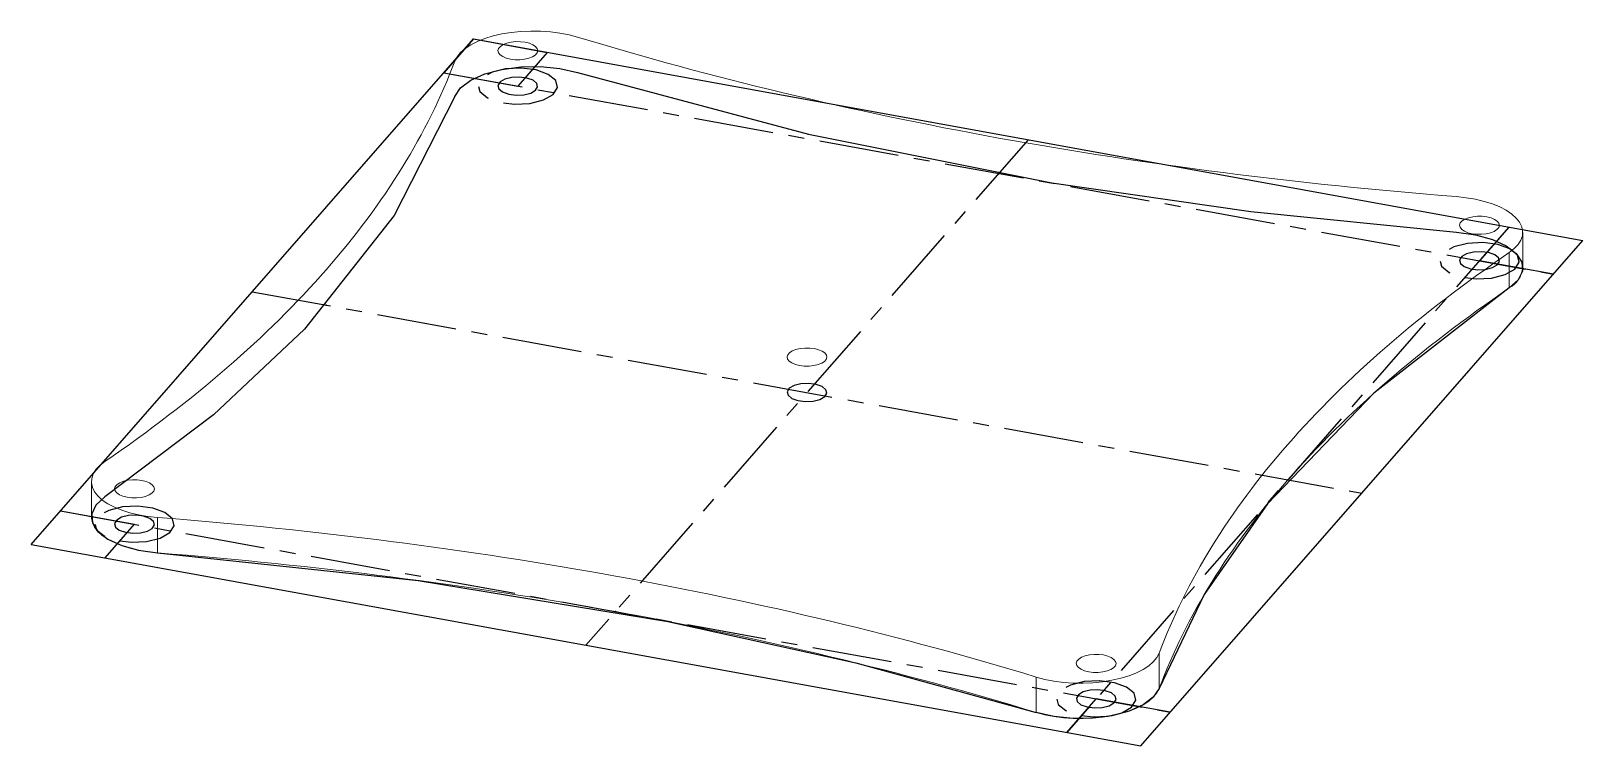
# Model space of a CAD drawing. Header units: inches. Extents: x 0 to 9.74, y -1.27 to 3.23.
import ezdxf

# ---------------------------------------------------------------- set-up
doc = ezdxf.new("R2010")
doc.units = ezdxf.units.IN
doc.header["$MEASUREMENT"] = 0
doc.header["$PDSIZE"] = -1
doc.linetypes.add('CENTERX2', pattern=[0.8, 0.5, -0.1, 0.1, -0.1])

msp = doc.modelspace()

# ---------------------------------------------------------------- linework, layer by layer
at = {"color": 7, "linetype": 'Continuous'}
for p, q in [((0, 0), (2.777, 3.1755)), ((2.777, 3.1755), (2.5918, 2.9638)), ((2.777, 3.1755), (9.7439, 1.9099)), ((2.777, 3.1755), (3.2414, 3.0911)), ((6.967, -1.2656), (9.7439, 1.9099)), ((0, 0), (6.967, -1.2656))]:
    msp.add_line(p, q, dxfattribs=at)
at = {"color": 7, "linetype": 'CENTERX2'}
for p, q in [((3.2414, 3.0911), (3.0563, 2.8794)), ((2.5918, 2.9638), (3.0563, 2.8794)), ((2.5918, 2.9638), (9.5588, 1.6982)), ((6.2604, 2.5427), (3.4835, -0.6328)), ((9.2795, 1.9942), (6.5025, -1.1812)), ((9.2795, 1.9942), (9.0943, 1.7825)), ((9.5588, 1.6982), (9.0943, 1.7825)), ((1.3885, 1.5877), (8.3554, 0.3221)), ((0.1851, 0.2117), (0.6496, 0.1273)), ((0.1851, 0.2117), (7.1521, -1.0539)), ((0.4645, -0.0844), (0.6496, 0.1273)), ((6.5025, -1.1812), (6.6876, -0.9695)), ((7.1521, -1.0539), (6.6876, -0.9695))]:
    msp.add_line(p, q, dxfattribs=at)
at = {"color": 7, "linetype": 'Continuous', "lineweight": 15}
for p, q in [((9.3656, 1.738), (9.3656, 1.9605)), ((9.2816, 1.8341), (9.2816, 1.6116)), ((0.3789, 0.3948), (0.3789, 0.1723)), ((0.794, 0.1702), (0.794, -0.0523)), ((7.0824, -0.682), (7.0824, -0.9045)), ((6.3116, -0.8327), (6.3117, -1.0553))]:
    msp.add_line(p, q, dxfattribs=at)
at = {"color": 7, "linetype": 'Continuous', "lineweight": 15, "flags": 128}
for points in [[(2.6613, 3.0365), (2.6757, 3.064), (2.6974, 3.0905), (2.7262, 3.1156), (2.7615, 3.1388), (2.8029, 3.1599), (2.8497, 3.1785), (2.9013, 3.1943), (2.9567, 3.2071), (3.0151, 3.2166), (3.0757, 3.2227), (3.1375, 3.2254), (3.1995, 3.2246), (3.2609, 3.2203), (3.3206, 3.2126), (3.3777, 3.2015), (3.4314, 3.1873)], [(3.01, 3.049), (3.0391, 3.0455), (3.0693, 3.0453), (3.0986, 3.0483), (3.1256, 3.0545), (3.1484, 3.0634), (3.166, 3.0746), (3.1771, 3.0874), (3.1813, 3.101), (3.1781, 3.1146), (3.1679, 3.1275), (3.1512, 3.139), (3.129, 3.1483), (3.1026, 3.1548), (3.0734, 3.1584), (3.0433, 3.1586), (3.0139, 3.1555), (2.987, 3.1493), (2.9641, 3.1404), (2.9466, 3.1292), (2.9354, 3.1165), (2.9313, 3.1029), (2.9344, 3.0892), (2.9446, 3.0763), (2.9613, 3.0649), (2.9836, 3.0556), (3.01, 3.049)], [(8.9507, 2.1851), (9.0111, 2.1785), (9.0693, 2.1686), (9.1243, 2.1555), (9.1753, 2.1394), (9.2216, 2.1205), (9.2623, 2.0992), (9.297, 2.0757), (9.325, 2.0505), (9.3459, 2.0238), (9.3594, 1.9962), (9.3653, 1.9681), (9.3635, 1.9398), (9.354, 1.9118), (9.337, 1.8846), (9.3128, 1.8586), (9.2816, 1.8341)], [(9.048, 1.9521), (9.0772, 1.9486), (9.1073, 1.9484), (9.1367, 1.9515), (9.1636, 1.9576), (9.1865, 1.9666), (9.204, 1.9777), (9.2152, 1.9905), (9.2193, 2.0041), (9.2162, 2.0178), (9.206, 2.0307), (9.1893, 2.0421), (9.167, 2.0514), (9.1406, 2.058), (9.1115, 2.0615), (9.0813, 2.0617), (9.052, 2.0587), (9.025, 2.0525), (9.0022, 2.0435), (8.9846, 2.0324), (8.9735, 2.0196), (8.9693, 2.006), (8.9725, 1.9924), (8.9827, 1.9794), (8.9994, 1.968), (9.0216, 1.9587), (9.048, 1.9521)], [(4.8257, 1.1245), (4.8548, 1.121), (4.8849, 1.1208), (4.9143, 1.1238), (4.9412, 1.13), (4.9641, 1.139), (4.9816, 1.1501), (4.9928, 1.1629), (4.9969, 1.1765), (4.9938, 1.1902), (4.9836, 1.2031), (4.9669, 1.2145), (4.9447, 1.2238), (4.9182, 1.2304), (4.8891, 1.2339), (4.859, 1.2341), (4.8296, 1.2311), (4.8027, 1.2249), (4.7798, 1.2159), (4.7623, 1.2048), (4.7511, 1.192), (4.747, 1.1784), (4.7501, 1.1647), (4.7603, 1.1518), (4.777, 1.1404), (4.7992, 1.1311), (4.8257, 1.1245)], [(0.4629, 0.5212), (0.4317, 0.4967), (0.4074, 0.4707), (0.3904, 0.4434), (0.381, 0.4155), (0.3792, 0.3872), (0.3851, 0.359), (0.3986, 0.3314), (0.4196, 0.3048), (0.4476, 0.2795), (0.4823, 0.256), (0.523, 0.2347), (0.5693, 0.2158), (0.6204, 0.1997), (0.6754, 0.1866), (0.7336, 0.1767), (0.794, 0.1702)], [(0.6033, 0.2969), (0.6324, 0.2934), (0.6626, 0.2932), (0.6919, 0.2962), (0.7189, 0.3024), (0.7417, 0.3114), (0.7593, 0.3225), (0.7704, 0.3353), (0.7746, 0.3489), (0.7714, 0.3626), (0.7612, 0.3755), (0.7445, 0.3869), (0.7223, 0.3962), (0.6959, 0.4028), (0.6667, 0.4063), (0.6366, 0.4065), (0.6072, 0.4034), (0.5803, 0.3973), (0.5574, 0.3883), (0.5399, 0.3772), (0.5287, 0.3644), (0.5246, 0.3508), (0.5277, 0.3371), (0.5379, 0.3242), (0.5546, 0.3128), (0.5769, 0.3035), (0.6033, 0.2969)], [(0.3789, 0.1723), (0.3792, 0.1647), (0.3851, 0.1365), (0.3986, 0.1089), (0.4196, 0.0822), (0.4476, 0.057), (0.4823, 0.0335), (0.523, 0.0122), (0.5693, -0.0067), (0.6204, -0.0228), (0.6754, -0.0359), (0.7336, -0.0458), (0.794, -0.0523)], [(7.0824, -0.682), (7.0681, -0.7096), (7.0463, -0.7361), (7.0176, -0.7612), (6.9822, -0.7845), (6.9407, -0.8056), (6.8938, -0.8242), (6.8423, -0.84), (6.7868, -0.8528), (6.7283, -0.8623), (6.6676, -0.8684), (6.6058, -0.8711), (6.5437, -0.8703), (6.4822, -0.8659), (6.4225, -0.8581), (6.3653, -0.847), (6.3116, -0.8327)], [(6.6413, -0.7999), (6.6705, -0.8035), (6.7006, -0.8037), (6.73, -0.8006), (6.7569, -0.7944), (6.7798, -0.7855), (6.7973, -0.7743), (6.8085, -0.7616), (6.8126, -0.748), (6.8095, -0.7343), (6.7993, -0.7214), (6.7826, -0.71), (6.7603, -0.7007), (6.7339, -0.6941), (6.7048, -0.6906), (6.6746, -0.6904), (6.6453, -0.6934), (6.6184, -0.6996), (6.5955, -0.7085), (6.5779, -0.7197), (6.5668, -0.7325), (6.5626, -0.7461), (6.5658, -0.7597), (6.576, -0.7726), (6.5927, -0.7841), (6.6149, -0.7934), (6.6413, -0.7999)], [(7.0824, -0.9045), (7.0681, -0.9321), (7.0463, -0.9586), (7.0176, -0.9837), (6.9822, -1.007), (6.9407, -1.0281), (6.8939, -1.0467), (6.8423, -1.0625), (6.7868, -1.0753), (6.7283, -1.0848), (6.6676, -1.091), (6.6058, -1.0936), (6.5437, -1.0928), (6.4823, -1.0884), (6.4225, -1.0806), (6.3653, -1.0695), (6.3117, -1.0553)]]:
    msp.add_lwpolyline(points, dxfattribs=at)
at = {"color": 7, "linetype": 'Continuous', "flags": 128}
for points in [[(2.6613, 2.814), (2.6974, 2.868), (2.7615, 2.9163), (2.8497, 2.956), (2.9567, 2.9845), (3.0757, 3.0002), (3.1995, 3.0021), (3.3206, 2.99), (3.4314, 2.9648)], [(3.1809, 2.8747), (3.1753, 2.8968), (3.1517, 2.9162), (3.1135, 2.9301), (3.0666, 2.9362), (3.0181, 2.9337), (2.9755, 2.9229), (2.9451, 2.9055), (2.9317, 2.8841), (2.9373, 2.862), (2.9609, 2.8426), (2.9991, 2.8287), (3.046, 2.8226), (3.0944, 2.8251), (3.1371, 2.8359), (3.1674, 2.8533), (3.1809, 2.8747)], [(3.4314, 2.9648), (4.8813, 2.5775), (6.4083, 2.2727), (7.6576, 2.0919), (8.9507, 1.9625)], [(2.6613, 2.814), (2.2807, 2.0674), (1.7167, 1.3531), (1.1453, 0.8147), (0.4629, 0.2987)], [(8.9507, 1.9625), (9.0693, 1.9461), (9.1753, 1.9169), (9.2623, 1.8767), (9.325, 1.8279), (9.3594, 1.7737), (9.3635, 1.7172), (9.337, 1.6621), (9.2816, 1.6116)], [(9.2189, 1.7778), (9.2134, 1.7999), (9.1897, 1.8194), (9.1515, 1.8332), (9.1046, 1.8393), (9.0562, 1.8368), (9.0135, 1.826), (8.9832, 1.8086), (8.9697, 1.7872), (8.9753, 1.7651), (8.9989, 1.7457), (9.0371, 1.7319), (9.084, 1.7258), (9.1325, 1.7283), (9.1751, 1.7391), (9.2055, 1.7565), (9.2189, 1.7778)], [(9.2816, 1.6116), (8.4319, 0.9506), (7.7629, 0.2545), (7.3659, -0.315), (7.0824, -0.9045)], [(4.9965, 0.9502), (4.991, 0.9723), (4.9673, 0.9918), (4.9292, 1.0056), (4.8823, 1.0117), (4.8338, 1.0092), (4.7912, 0.9984), (4.7608, 0.981), (4.7474, 0.9596), (4.7529, 0.9375), (4.7766, 0.9181), (4.8148, 0.9043), (4.8616, 0.8981), (4.9101, 0.9007), (4.9528, 0.9115), (4.9831, 0.9289), (4.9965, 0.9502)], [(0.4629, 0.2987), (0.4074, 0.2481), (0.381, 0.193), (0.3851, 0.1365), (0.4196, 0.0822), (0.4823, 0.0335), (0.5693, -0.0067), (0.6754, -0.0359), (0.794, -0.0523)], [(0.7742, 0.1226), (0.7686, 0.1447), (0.745, 0.1642), (0.7068, 0.178), (0.6599, 0.1841), (0.6114, 0.1816), (0.5688, 0.1708), (0.5384, 0.1534), (0.525, 0.132), (0.5306, 0.1099), (0.5542, 0.0905), (0.5924, 0.0767), (0.6393, 0.0705), (0.6877, 0.0731), (0.7304, 0.0839), (0.7607, 0.1013), (0.7742, 0.1226)], [(0.794, -0.0523), (2.4304, -0.2259), (3.9988, -0.4832), (5.1786, -0.7433), (6.3117, -1.0553)], [(7.0824, -0.9045), (7.0463, -0.9586), (6.9822, -1.007), (6.8939, -1.0467), (6.7868, -1.0753), (6.6676, -1.091), (6.5437, -1.0928), (6.4225, -1.0806), (6.3117, -1.0553)], [(6.8122, -0.9742), (6.8067, -0.9522), (6.783, -0.9327), (6.7448, -0.9189), (6.6979, -0.9128), (6.6495, -0.9153), (6.6068, -0.9261), (6.5765, -0.9435), (6.5631, -0.9648), (6.5686, -0.9869), (6.5922, -1.0064), (6.6304, -1.0202), (6.6773, -1.0263), (6.7258, -1.0238), (6.7684, -1.013), (6.7988, -0.9956), (6.8122, -0.9742)]]:
    msp.add_lwpolyline(points, dxfattribs=at)
at = {"color": 7, "linetype": 'CENTERX2', "flags": 128}
for points in [[(3.3054, 2.87), (3.2944, 2.9142), (3.247, 2.9531), (3.1707, 2.9807), (3.0769, 2.993), (2.98, 2.9879), (2.8947, 2.9663), (2.834, 2.9315), (2.8071, 2.8888), (2.8182, 2.8446), (2.8655, 2.8057), (2.9419, 2.7781), (3.0357, 2.7658), (3.1326, 2.7709), (3.2179, 2.7925), (3.2786, 2.8273), (3.3054, 2.87)], [(9.3435, 1.7731), (9.3324, 1.8173), (9.2851, 1.8562), (9.2087, 1.8839), (9.1149, 1.8961), (9.018, 1.891), (8.9327, 1.8695), (8.872, 1.8347), (8.8452, 1.7919), (8.8562, 1.7478), (8.9036, 1.7089), (8.9799, 1.6812), (9.0737, 1.669), (9.1706, 1.674), (9.2559, 1.6956), (9.3166, 1.7304), (9.3435, 1.7731)], [(0.8987, 0.1179), (0.8877, 0.1621), (0.8404, 0.201), (0.764, 0.2286), (0.6702, 0.2409), (0.5733, 0.2358), (0.488, 0.2143), (0.4273, 0.1795), (0.4004, 0.1367), (0.4115, 0.0925), (0.4588, 0.0537), (0.5352, 0.026), (0.629, 0.0138), (0.7259, 0.0188), (0.8112, 0.0404), (0.8719, 0.0752), (0.8987, 0.1179)], [(6.9368, -0.9789), (6.9257, -0.9348), (6.8784, -0.8959), (6.802, -0.8682), (6.7082, -0.856), (6.6113, -0.861), (6.526, -0.8826), (6.4653, -0.9174), (6.4385, -0.9601), (6.4496, -1.0043), (6.4969, -1.0432), (6.5732, -1.0709), (6.667, -1.0831), (6.7639, -1.0781), (6.8492, -1.0565), (6.9099, -1.0217), (6.9368, -0.9789)]]:
    msp.add_lwpolyline(points, dxfattribs=at)
at = {"color": 7, "linetype": 'Continuous', "lineweight": 15}
msp.add_arc((9.2024, 1.7553), 0.1641, 298.85852, 353.94676, dxfattribs=at)
for points, knots in [([(3.4314, 3.1873), (4.2694, 2.9326), (6.0385, 2.5089), (7.9543, 2.2635), (8.9507, 2.1851)], [0.1044853, 0.1044853, 0.1044853, 0.1044853, 0.5002954, 0.8960514, 0.8960514, 0.8960514, 0.8960514]), ([(2.6613, 3.0365), (2.4891, 2.5823), (1.9508, 1.7093), (1.0213, 0.903), (0.4629, 0.5212)], [0.1039487, 0.1039487, 0.1039487, 0.1039487, 0.499705, 0.8953851, 0.8953851, 0.8953851, 0.8953851]), ([(9.2816, 1.8341), (8.7229, 1.4521), (7.7933, 0.6456), (7.2542, -0.2276), (7.0824, -0.682)], [0.1044845, 0.1044845, 0.1044845, 0.1044845, 0.5002944, 0.8961804, 0.8961804, 0.8961804, 0.8961804]), ([(9.2816, 1.6116), (8.7229, 1.2296), (7.7933, 0.4231), (7.2542, -0.4502), (7.0824, -0.9045)], [0.1044845, 0.1044845, 0.1044845, 0.1044845, 0.5002944, 0.8961804, 0.8961804, 0.8961804, 0.8961804]), ([(0.794, 0.1702), (1.7864, 0.0923), (3.7089, -0.1552), (5.471, -0.5764), (6.3116, -0.8327)], [0.1046142, 0.1046142, 0.1046142, 0.1046142, 0.5003577, 0.8961804, 0.8961804, 0.8961804, 0.8961804]), ([(0.794, -0.0523), (1.7864, -0.1302), (3.7089, -0.3777), (5.471, -0.799), (6.3117, -1.0553)], [0.1046142, 0.1046142, 0.1046142, 0.1046142, 0.5003577, 0.8961804, 0.8961804, 0.8961804, 0.8961804])]:
    msp.add_open_spline(points, degree=3, knots=knots, dxfattribs=at)
at = {"color": 7, "linetype": 'Continuous'}
for p in [(6.0753, 2.331), (1.8529, 1.5034), (7.891, 0.4065), (3.6686, -0.4211)]:
    msp.add_point(p, dxfattribs=at)

doc.saveas('drawing.dxf')
